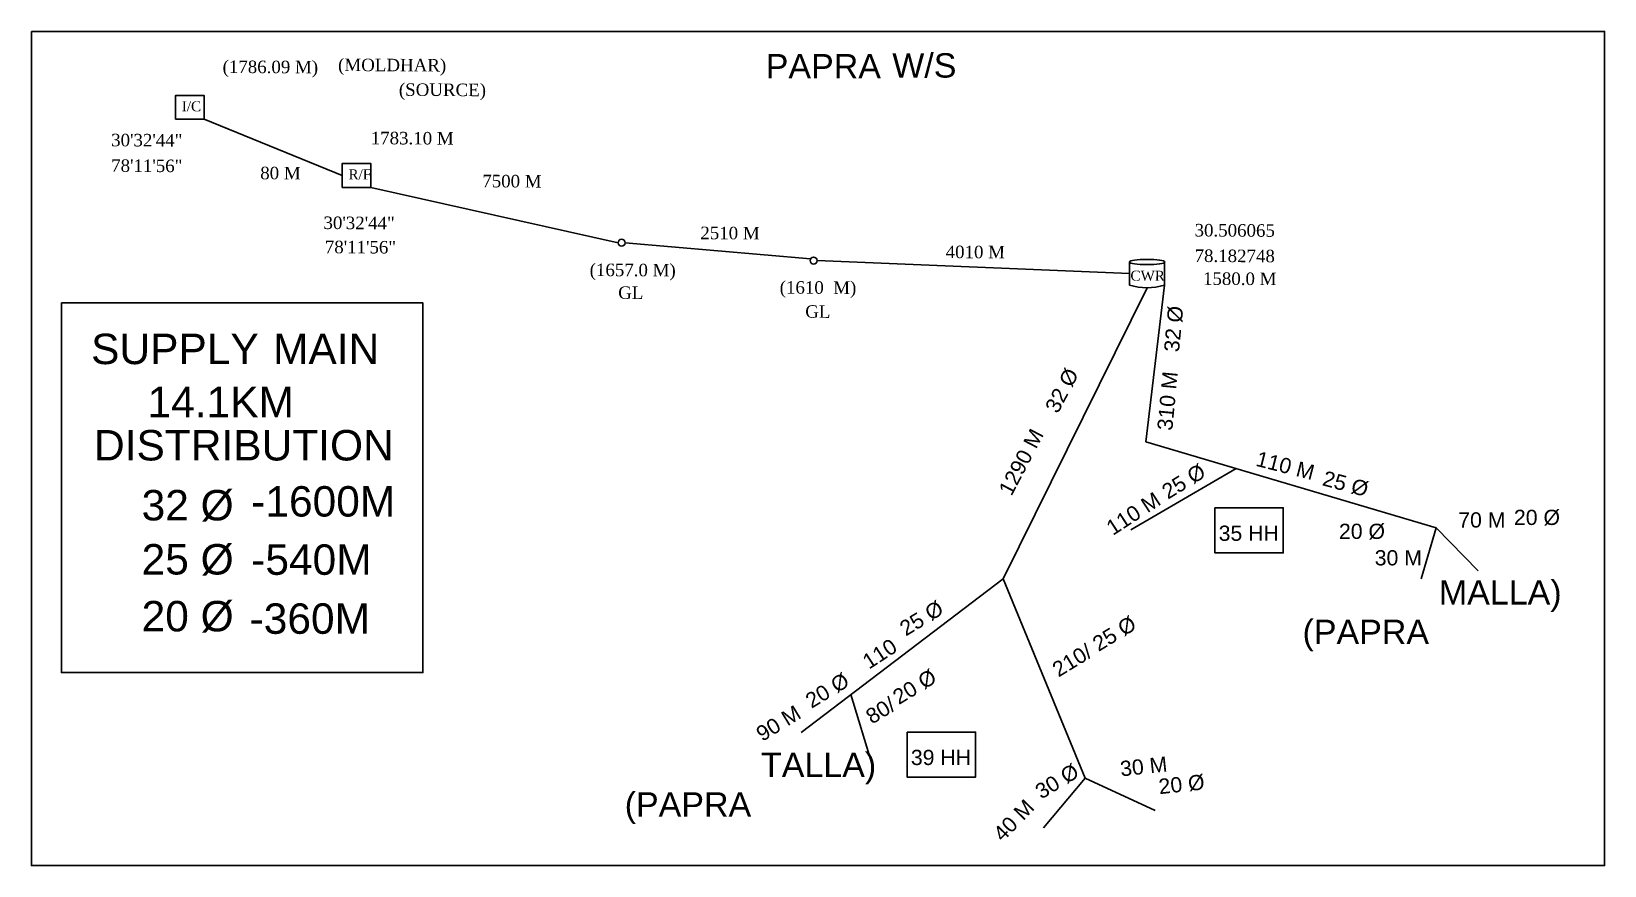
# Model space of a CAD drawing. Header units: millimetres. Extents: x 9749 to 1044238, y 13310 to 561418.
import ezdxf

# ---------------------------------------------------------------- set-up
doc = ezdxf.new("R2010")
doc.units = ezdxf.units.MM
doc.layers.add('Layer1', color=1, linetype='Continuous')
doc.styles.get("Standard").update_dxf_attribs({"font": 'arial.ttf'})
doc.styles.add('style1', font='times.ttf')

# ---------------------------------------------------------------- blocks, each defined once
blk = doc.blocks.new('A$C608743F8')
at = {"layer": 'Layer1', "color": 5}
blk.add_line((538, 21), (538, 186), dxfattribs=at)
blk.add_lwpolyline([(281, 188), (281, 21, 0.160589), (538, 21)], format="xyb", dxfattribs=at)
blk.add_ellipse((410, 189), major_axis=(-129, 0), ratio=0.148882, dxfattribs=at)

msp = doc.modelspace()

# ---------------------------------------------------------------- linework, layer by layer
at = {"color": 1, "ltscale": 10}
for p, q in [((123226, 503727), (214171, 466825)), ((232843, 458975), (395582, 422623)), ((400133, 422623), (522127, 412014)), ((526365, 410864), (731856, 402290)), ((754939, 394768), (742476, 291784)), ((743392, 392913), (648674, 201612)), ((742476, 291784), (933622, 235206)), ((801923, 274188), (732801, 233910)), ((933622, 235206), (923695, 201669)), ((933622, 235206), (961054, 206916)), ((648674, 201612), (515933, 100831)), ((648674, 201612), (702655, 70773)), ((548624, 125651), (562834, 78730)), ((702655, 70773), (675220, 38064)), ((702655, 70773), (748670, 49557))]:
    msp.add_line(p, q, dxfattribs=at)
at = {"ltscale": 10}
for points in [[(9749, 561418), (1044238, 561418), (1044238, 13310), (9749, 13310)], [(29439, 383070), (267186, 383070), (267186, 140082), (29439, 140082)], [(788002, 248380), (832981, 248380), (832981, 218724), (788002, 218724)], [(585601, 101034), (630580, 101034), (630580, 71378), (585601, 71378)]]:
    msp.add_lwpolyline(points, close=True, dxfattribs=at)
at = {"color": 5}
for points in [[(104553, 503727), (104553, 519428), (123226, 519428), (123226, 503727)], [(214171, 458975), (214171, 474675), (232843, 474675), (232843, 458975)]]:
    msp.add_lwpolyline(points, close=True, dxfattribs=at)
at = {"color": 5, "ltscale": 10}
for centre in [(397858, 422623), (524090, 410864)]:
    msp.add_circle(centre, 2276, dxfattribs=at)

# ---------------------------------------------------------------- block references
at = {"xscale": 90, "yscale": 90, "zscale": 90}
msp.add_blockref('A$C608743F8', (706530, 392913), dxfattribs=at)

# ---------------------------------------------------------------- texts
at = {"color": 0, "lineweight": 20, "attachment_point": 1, "rotation": 359.726689, "line_spacing_factor": 0.9, "style": 'style1'}
for s, insert, char_height, width in [('(1786.09 M)', (135463, 542393), 8227.28, 87653.25), ('(MOLDHAR)', (211423, 543643), 8227.3, 87653.25), ('(SOURCE)', (251390, 527365), 8227.3, 87653.25), ('I/C', (108635, 515589), 6581.8, 54751.72), ('30\'32\'44"', (62182, 494219), 8227.3, 87653.25), ('1783.10 M', (232884, 495551), 8227.3, 87653.25), ('78\'11\'56"', (62182, 477423), 8227.3, 87653.25), ('80 M', (160227, 472543), 8227.3, 87653.25), ('R/F', (218253, 470836), 6581.8, 54751.72), ('7500 M', (306244, 467262), 8227.3, 87653.25), ('30\'32\'44"', (201821, 439832), 8227.3, 87653.25), ('30.506065', (774661, 434965), 8227.3, 87653.25), ('2510 M', (449648, 433157), 8227.3, 87653.25), ('78\'11\'56"', (202704, 423944), 8227.3, 87653.25), ('4010 M', (610964, 420714), 8227.3, 87653.25), ('78.182748', (774661, 418192), 8227.3, 87653.25), ('(1657.0 M)', (376860, 408915), 8227.3, 87653.25), ('CWR', (732481, 404259), 6581.8, 54751.72), ('GL', (395622, 393904), 8227.3, 87653.25), ('(1610  M)', (501827, 397410), 8227.3, 87653.25), ('1580.0 M', (780184, 403164), 8227.3, 87653.25), ('GL', (518628, 381527), 8227.3, 87653.25)]:
    msp.add_mtext(s, dxfattribs=dict(at, insert=insert, char_height=char_height, width=width))
at = {"ltscale": 10, "attachment_point": 1}
for s, heights, insert, char_height in [('PAPRA ', [0], (492625, 546578), 16000), ('W/S', [0], (575827, 547124), 16000), ('SUPPLY', [0], (48979, 362818), 20000), ('MAIN', [0], (168631, 362818), 20000), ('14.1KM', [0], (86061, 327926), 20000), ('DISTRIBUTION', [0], (50885, 299502), 20000), ('32 %%C', [0], (82180, 260104), 20000), ('-1600M', [0], (154260, 262632), 20000), ('20 %%C ', [10771], (869587, 237936), 10000), ('70 M', [0], (948030, 245428), 10000), ('20 %%C ', [10771], (984662, 247104), 10000), ('35 HH', [0], (790470, 236685), 10000), ('25 %%C', [0], (82180, 224556), 20000), ('-540M', [0], (154260, 224349), 20000), ('30 M ', [10771], (893107, 220545), 10000), (' MALLA)', [0], (935286, 200833), 16000), ('20 %%C', [0], (82180, 187184), 20000), ('-360M', [0], (153187, 185587), 20000), ('(PAPRA ', [0], (845634, 174844), 16000), (' TALLA)', [0], (489515, 87430), 16000), ('39 HH', [0], (588070, 89339), 10000), ('(PAPRA ', [0], (399862, 61440), 16000)]:
    msp.add_mtext_dynamic_manual_height_columns(s, width=59290.94, gutter_width=12.5, heights=heights, dxfattribs=dict(at, insert=insert, char_height=char_height))
at = {"ltscale": 10, "char_height": 10000, "attachment_point": 1}
for s, insert, rotation in [('32 %%C', (754442, 351340), 84.556277), ('32 %%C', (675829, 314465), 62.134792), ('310 M', (750007, 299789), 84.556277), ('1290 M', (645306, 260194), 62.295426), ('110 M', (816759, 285795), 345.731098), ('25 %%C', (751897, 262197), 31.438607), ('25 %%C', (860606, 272983), 345.044902), ('110 M', (715395, 238219), 33.080754), ('25 %%C', (579502, 172262), 31.438607), ('25 %%C', (706307, 162162), 31.438607), ('110 ', (555061, 150329), 33.080754), ('210/', (679891, 145306), 31.438607), ('20 %%C', (517549, 124818), 31.438607), ('20 %%C', (574952, 127230), 31.438607), ('80/ ', (557232, 114412), 31.438607), ('90 M', (485116, 103030), 31.438607), ('30 M', (725187, 81792), 6.115337), ('30 %%C', (668608, 65120), 31.438607), ('20 %%C', (750492, 70125), 6.115337), ('40 M ', (641235, 35342), 46.040365)]:
    msp.add_mtext_dynamic_manual_height_columns(s, width=59290.94, gutter_width=12.5, heights=[0], dxfattribs=dict(at, insert=insert, rotation=rotation))

doc.saveas('drawing.dxf')
